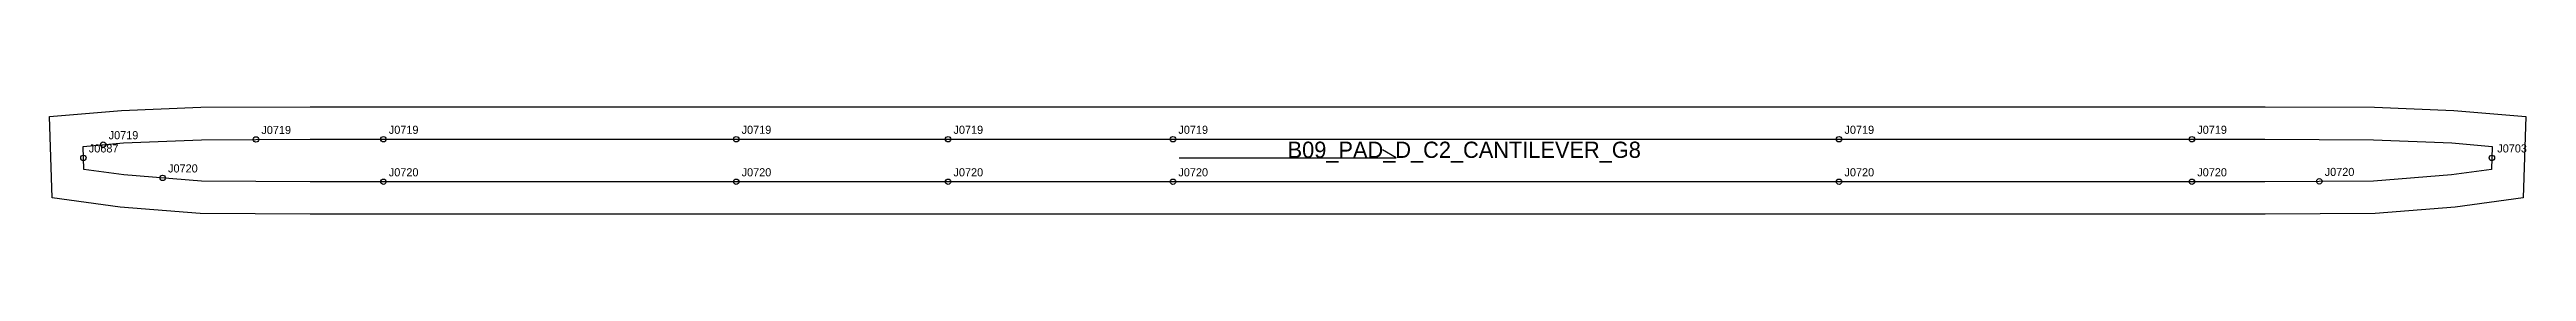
# Model space of a CAD drawing. Header units: millimetres. Extents: x -12 to 901, y -25 to 15.
import ezdxf

# ---------------------------------------------------------------- set-up
doc = ezdxf.new("R2010")
doc.units = ezdxf.units.MM
for name, color, linetype in [('CUT', 1, 'Continuous'), ('GRAIN', 3, 'Continuous'), ('LABEL', 7, 'Continuous'), ('NOTCH', 2, 'Continuous'), ('SEW', 5, 'Continuous')]:
    doc.layers.add(name, color=color, linetype=linetype)

msp = doc.modelspace()

# ---------------------------------------------------------------- linework, layer by layer
at = {"layer": 'CUT'}
msp.add_lwpolyline([(-12.35, 11.01), (14.15, 13.23), (43.43, 14.48), (83.77, 14.64), (137.68, 14.64), (203.34, 14.64), (278.25, 14.64), (359.54, 14.64), (444.07, 14.64), (528.6, 14.64), (609.89, 14.64), (684.8, 14.64), (750.47, 14.64), (804.38, 14.64), (844.71, 14.48), (873.99, 13.23), (900.49, 11), (899.56, -19.04), (874.43, -22.42), (844.96, -24.8), (804.39, -25.08), (750.47, -25.08), (684.8, -25.08), (609.89, -25.08), (528.6, -25.08), (444.07, -25.08), (359.54, -25.08), (278.25, -25.08), (203.34, -25.08), (137.68, -25.08), (83.75, -25.08), (43.18, -24.8), (13.71, -22.42), (-11.42, -19.04), (-12.35, 11.01)], close=True, dxfattribs=at)
at = {"layer": 'GRAIN'}
for p, q in [((404.07, -4.25), (484.07, -4.25)), ((484.07, -4.25), (479.07, -1.25))]:
    msp.add_line(p, q, dxfattribs=at)
at = {"layer": 'NOTCH'}
for centre in [(7.45, 0.63), (63.75, 2.56), (110.73, 2.64), (240.79, 2.64), (318.89, 2.64), (401.8, 2.64), (647.35, 2.64), (777.41, 2.64), (0.13, -4.25), (888.01, -4.25), (29.35, -11.65), (110.73, -13.08), (240.79, -13.08), (318.89, -13.08), (401.8, -13.08), (647.35, -13.08), (777.41, -13.08), (824.39, -12.94)]:
    msp.add_circle(centre, 1, dxfattribs=at)
at = {"layer": 'SEW'}
msp.add_lwpolyline([(0, 0), (14.91, 1.25), (43.71, 2.48), (83.79, 2.64), (137.68, 2.64), (203.34, 2.64), (278.25, 2.64), (359.54, 2.64), (444.07, 2.64), (528.6, 2.64), (609.89, 2.64), (684.8, 2.64), (750.47, 2.64), (804.35, 2.64), (844.43, 2.48), (873.23, 1.25), (888.14, 0), (887.88, -8.5), (873.15, -10.48), (844.43, -12.81), (804.35, -13.08), (750.47, -13.08), (684.8, -13.08), (609.89, -13.08), (528.6, -13.08), (444.07, -13.08), (359.54, -13.08), (278.25, -13.08), (203.34, -13.08), (137.68, -13.08), (83.79, -13.08), (43.71, -12.81), (14.99, -10.48), (0.26, -8.5)], close=True, dxfattribs=at)

# ---------------------------------------------------------------- texts
at = {"layer": 'LABEL'}
for s, height, p in [('J0687', 3, (2.13, -2.25)), ('J0719', 3, (9.45, 2.63)), ('J0719', 3, (65.75, 4.56)), ('J0719', 3, (112.73, 4.64)), ('J0719', 3, (242.79, 4.64)), ('J0719', 3, (320.89, 4.64)), ('J0719', 3, (403.8, 4.64)), ('B09_PAD_D_C2_CANTILEVER_G8', 6, (444.07, -4.25)), ('J0719', 3, (649.35, 4.64)), ('J0719', 3, (779.41, 4.64)), ('J0703', 3, (890.01, -2.25)), ('J0720', 3, (31.35, -9.65)), ('J0720', 3, (112.73, -11.08)), ('J0720', 3, (242.79, -11.08)), ('J0720', 3, (320.89, -11.08)), ('J0720', 3, (403.8, -11.08)), ('J0720', 3, (649.35, -11.08)), ('J0720', 3, (779.41, -11.08)), ('J0720', 3, (826.39, -10.94))]:
    msp.add_text(s, height=height, dxfattribs=at).set_placement(p)

doc.saveas('drawing.dxf')
